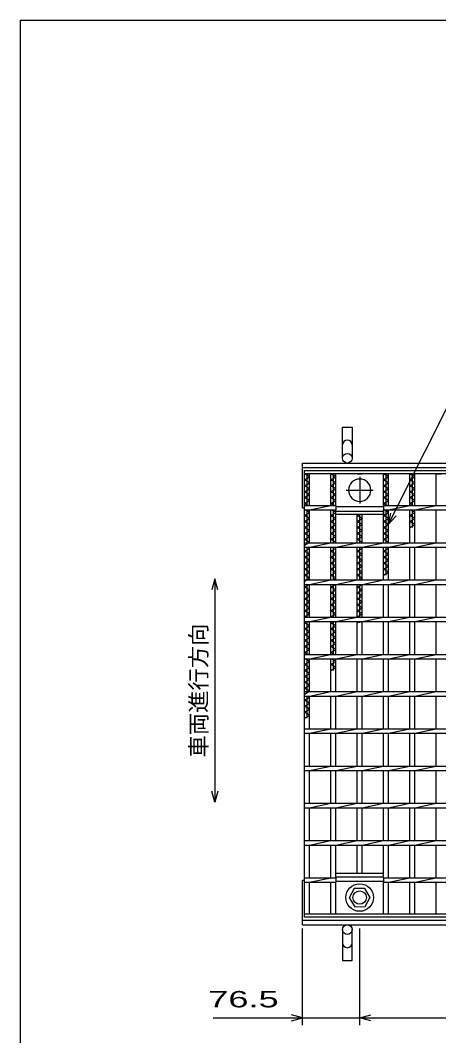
# Model space of a CAD drawing. Units: millimetres, scale not verified. Extents: x -1820 to 1731, y -1282 to 1054.
# Drawn here: x -1729 to -1168, y -310 to 1054 of the extents above; entities that cross this region are included whole.
import ezdxf
from ezdxf.enums import TextEntityAlignment as Align

# ---------------------------------------------------------------- set-up
doc = ezdxf.new("R2010")
doc.units = ezdxf.units.MM
doc.header["$LTSCALE"] = 10
doc.linetypes.add('CHAIN', pattern=[18.5, 12, -1.5, 3.5, -1.5])
for name, color, linetype, lineweight in [('0_2', 150, 'Continuous', 25), ('16', 3, 'Continuous', 25), ('19', 6, 'Continuous', 25), ('22', 4, 'Continuous', 25)]:
    doc.layers.add(name, color=color, linetype=linetype, lineweight=lineweight)
doc.styles.add('ベクトル', font='')
doc.styles.get('ベクトル').set_extended_font_data('ベクトル')

msp = doc.modelspace()

# ---------------------------------------------------------------- linework, layer by layer
at = {"layer": '0_2'}
for p, q in [((-1729, -1146.5), (-1729, 1053.5)), ((-1729, 1053.5), (1731, 1053.5))]:
    msp.add_line(p, q, dxfattribs=at)
at = {"layer": '16'}
for p, q in [((-1348, 449), (-353, 449)), ((-1348, 444.5), (-1348, 449)), ((-353, 444.5), (-1348, 444.5)), ((-1348, -146.5), (-1348, 444.5)), ((-1348, 444.5), (-1341, 444.5)), ((-1341, 440.5), (-1348, 444.5)), ((-1348, 436.5), (-1341, 440.5)), ((-1341, 432.5), (-1348, 436.5)), ((-1344.5, 402), (-1344.5, 444.5)), ((-1341, 402), (-1341, 444.5)), ((-1312.7, 402), (-1312.7, 444.5)), ((-1312.7, 444.5), (-1305.7, 444.5)), ((-1305.7, 440.5), (-1312.7, 444.5)), ((-1312.7, 436.5), (-1305.7, 440.5)), ((-1305.7, 432.5), (-1312.7, 436.5)), ((-1309.2, 402), (-1309.2, 444.5)), ((-1305.7, 402), (-1305.7, 444.5)), ((-1277.4, 444.5), (-1270.4, 444.5)), ((-1242.1, 402), (-1242.1, 444.5)), ((-1242.1, 444.5), (-1235.1, 444.5)), ((-1235.1, 440.5), (-1242.1, 444.5)), ((-1242.1, 436.5), (-1235.1, 440.5)), ((-1235.1, 432.5), (-1242.1, 436.5)), ((-1238.6, 402), (-1238.6, 444.5)), ((-1235.1, 402), (-1235.1, 444.5)), ((-1206.8, 402), (-1206.8, 444.5)), ((-1206.8, 444.5), (-1199.8, 444.5)), ((-1199.8, 440.5), (-1206.8, 444.5)), ((-1206.8, 436.5), (-1199.8, 440.5)), ((-1199.8, 432.5), (-1206.8, 436.5)), ((-1203.3, 402), (-1203.3, 444.5)), ((-1199.8, 402), (-1199.8, 444.5)), ((-1171.5, 402), (-1171.5, 444.5)), ((-1171.5, 444.5), (-1164.5, 444.5)), ((-1348, 428.5), (-1341, 432.5)), ((-1341, 424.5), (-1348, 428.5)), ((-1348, 420.5), (-1341, 424.5)), ((-1312.7, 428.5), (-1305.7, 432.5)), ((-1305.7, 424.5), (-1312.7, 428.5)), ((-1312.7, 420.5), (-1305.7, 424.5)), ((-1242.1, 428.5), (-1235.1, 432.5)), ((-1235.1, 424.5), (-1242.1, 428.5)), ((-1242.1, 420.5), (-1235.1, 424.5)), ((-1206.8, 428.5), (-1199.8, 432.5)), ((-1199.8, 424.5), (-1206.8, 428.5)), ((-1206.8, 420.5), (-1199.8, 424.5)), ((-1341, 416.5), (-1348, 420.5)), ((-1348, 412.5), (-1341, 416.5)), ((-1341, 408.5), (-1348, 412.5)), ((-1305.7, 416.5), (-1312.7, 420.5)), ((-1312.7, 412.5), (-1305.7, 416.5)), ((-1305.7, 408.5), (-1312.7, 412.5)), ((-1235.1, 416.5), (-1242.1, 420.5)), ((-1242.1, 412.5), (-1235.1, 416.5)), ((-1235.1, 408.5), (-1242.1, 412.5)), ((-1199.8, 416.5), (-1206.8, 420.5)), ((-1206.8, 412.5), (-1199.8, 416.5)), ((-1199.8, 408.5), (-1206.8, 412.5)), ((-1348, 404.5), (-1341, 408.5)), ((-1343.62, 402), (-1348, 404.5)), ((-1348, 402), (-1305.7, 402)), ((-1348, 396), (-1348, 402)), ((-1348, 396), (-1305.7, 396)), ((-1341, 392.5), (-1347.12, 396)), ((-1344.5, 352), (-1344.5, 396)), ((-1341, 396), (-1312.7, 402)), ((-1341, 352), (-1341, 396)), ((-1312.7, 404.5), (-1305.7, 408.5)), ((-1308.33, 402), (-1312.7, 404.5)), ((-1312.7, 352), (-1312.7, 396)), ((-1305.7, 392.5), (-1311.83, 396)), ((-1309.2, 352), (-1309.2, 396)), ((-1305.7, 402), (-1305.7, 396)), ((-1305.7, 400.5), (-1242.1, 400.5)), ((-1305.7, 352), (-1305.7, 396)), ((-1242.1, 404.5), (-1235.1, 408.5)), ((-1237.72, 402), (-1242.1, 404.5)), ((-1242.1, 402), (-458.5, 402)), ((-1242.1, 402), (-1242.1, 396)), ((-1242.1, 396), (-458.5, 396)), ((-1242.1, 352), (-1242.1, 396)), ((-1235.1, 392.5), (-1241.22, 396)), ((-1238.6, 352), (-1238.6, 396)), ((-1235.1, 396), (-1206.8, 402)), ((-1235.1, 352), (-1235.1, 396)), ((-1206.8, 404.5), (-1199.8, 408.5)), ((-1202.42, 402), (-1206.8, 404.5)), ((-1206.8, 352), (-1206.8, 396)), ((-1199.8, 392.5), (-1205.92, 396)), ((-1203.3, 372.5), (-1203.3, 396)), ((-1199.8, 396), (-1171.5, 402)), ((-1199.8, 352), (-1199.8, 396)), ((-1171.5, 352), (-1171.5, 396)), ((-1348, 388.5), (-1341, 392.5)), ((-1341, 384.5), (-1348, 388.5)), ((-1348, 380.5), (-1341, 384.5)), ((-1312.7, 388.5), (-1305.7, 392.5)), ((-1305.7, 384.5), (-1312.7, 388.5)), ((-1312.7, 380.5), (-1305.7, 384.5)), ((-1305.7, 394.5), (-1242.1, 394.5)), ((-1305.7, 390), (-1305.7, 394.5)), ((-1242.1, 390), (-1305.7, 390)), ((-1277.4, 352), (-1277.4, 390)), ((-1277.4, 388.5), (-1274.78, 390)), ((-1270.4, 384.5), (-1277.4, 388.5)), ((-1277.4, 380.5), (-1270.4, 384.5)), ((-1273.9, 352), (-1273.9, 390)), ((-1270.4, 352), (-1270.4, 390)), ((-1242.1, 394.5), (-1242.1, 390)), ((-1242.1, 388.5), (-1235.1, 392.5)), ((-1235.1, 384.5), (-1242.1, 388.5)), ((-1242.1, 380.5), (-1235.1, 384.5)), ((-1206.8, 388.5), (-1199.8, 392.5)), ((-1199.8, 384.5), (-1206.8, 388.5)), ((-1206.8, 380.5), (-1199.8, 384.5)), ((-1341, 376.5), (-1348, 380.5)), ((-1348, 372.5), (-1341, 376.5)), ((-1341, 368.5), (-1348, 372.5)), ((-1348, 364.5), (-1341, 368.5)), ((-1305.7, 376.5), (-1312.7, 380.5)), ((-1312.7, 372.5), (-1305.7, 376.5)), ((-1305.7, 368.5), (-1312.7, 372.5)), ((-1312.7, 364.5), (-1305.7, 368.5)), ((-1270.4, 376.5), (-1277.4, 380.5)), ((-1277.4, 372.5), (-1270.4, 376.5)), ((-1270.4, 368.5), (-1277.4, 372.5)), ((-1277.4, 364.5), (-1270.4, 368.5)), ((-1235.1, 376.5), (-1242.1, 380.5)), ((-1242.1, 372.5), (-1235.1, 376.5)), ((-1235.1, 368.5), (-1242.1, 372.5)), ((-1242.1, 364.5), (-1235.1, 368.5)), ((-1199.8, 376.5), (-1206.8, 380.5)), ((-1206.8, 372.5), (-1199.8, 376.5)), ((-1341, 360.5), (-1348, 364.5)), ((-1348, 356.5), (-1341, 360.5)), ((-1341, 352.5), (-1348, 356.5)), ((-1305.7, 360.5), (-1312.7, 364.5)), ((-1312.7, 356.5), (-1305.7, 360.5)), ((-1305.7, 352.5), (-1312.7, 356.5)), ((-1270.4, 360.5), (-1277.4, 364.5)), ((-1277.4, 356.5), (-1270.4, 360.5)), ((-1270.4, 352.5), (-1277.4, 356.5)), ((-1235.1, 360.5), (-1242.1, 364.5)), ((-1242.1, 356.5), (-1235.1, 360.5)), ((-1235.1, 352.5), (-1242.1, 356.5)), ((-1348, 348.5), (-1341, 352.5)), ((-1348, 352), (-353, 352)), ((-1348, 346), (-1348, 352)), ((-1348, 346), (-353, 346)), ((-1348, 340.5), (-1341, 344.5)), ((-1344.5, 302), (-1344.5, 346)), ((-1341, 344.5), (-1343.62, 346)), ((-1341, 346), (-1312.7, 352)), ((-1341, 302), (-1341, 346)), ((-1312.7, 302), (-1312.7, 346)), ((-1312.7, 340.5), (-1305.7, 344.5)), ((-1309.2, 302), (-1309.2, 346)), ((-1305.7, 344.5), (-1308.33, 346)), ((-1306.58, 352), (-1305.7, 352.5)), ((-1305.7, 346), (-1277.4, 352)), ((-1305.7, 302), (-1305.7, 346)), ((-1277.4, 302), (-1277.4, 346)), ((-1277.4, 340.5), (-1270.4, 344.5)), ((-1273.9, 302), (-1273.9, 346)), ((-1270.4, 344.5), (-1273.03, 346)), ((-1271.28, 352), (-1270.4, 352.5)), ((-1270.4, 346), (-1242.1, 352)), ((-1270.4, 302), (-1270.4, 346)), ((-1242.1, 302), (-1242.1, 346)), ((-1242.1, 340.5), (-1235.1, 344.5)), ((-1238.6, 308.5), (-1238.6, 346)), ((-1235.1, 344.5), (-1237.72, 346)), ((-1235.97, 352), (-1235.1, 352.5)), ((-1235.1, 346), (-1206.8, 352)), ((-1235.1, 302), (-1235.1, 346)), ((-1206.8, 302), (-1206.8, 346)), ((-1199.8, 346), (-1171.5, 352)), ((-1199.8, 302), (-1199.8, 346)), ((-1171.5, 302), (-1171.5, 346)), ((-1341, 336.5), (-1348, 340.5)), ((-1348, 332.5), (-1341, 336.5)), ((-1341, 328.5), (-1348, 332.5)), ((-1348, 324.5), (-1341, 328.5)), ((-1305.7, 336.5), (-1312.7, 340.5)), ((-1312.7, 332.5), (-1305.7, 336.5)), ((-1305.7, 328.5), (-1312.7, 332.5)), ((-1312.7, 324.5), (-1305.7, 328.5)), ((-1270.4, 336.5), (-1277.4, 340.5)), ((-1277.4, 332.5), (-1270.4, 336.5)), ((-1270.4, 328.5), (-1277.4, 332.5)), ((-1277.4, 324.5), (-1270.4, 328.5)), ((-1235.1, 336.5), (-1242.1, 340.5)), ((-1242.1, 332.5), (-1235.1, 336.5)), ((-1235.1, 328.5), (-1242.1, 332.5)), ((-1242.1, 324.5), (-1235.1, 328.5)), ((-1341, 320.5), (-1348, 324.5)), ((-1348, 316.5), (-1341, 320.5)), ((-1341, 312.5), (-1348, 316.5)), ((-1305.7, 320.5), (-1312.7, 324.5)), ((-1312.7, 316.5), (-1305.7, 320.5)), ((-1305.7, 312.5), (-1312.7, 316.5)), ((-1270.4, 320.5), (-1277.4, 324.5)), ((-1277.4, 316.5), (-1270.4, 320.5)), ((-1270.4, 312.5), (-1277.4, 316.5)), ((-1235.1, 320.5), (-1242.1, 324.5)), ((-1242.1, 316.5), (-1235.1, 320.5)), ((-1235.1, 312.5), (-1242.1, 316.5)), ((-1348, 308.5), (-1341, 312.5)), ((-1341, 304.5), (-1348, 308.5)), ((-1348, 300.5), (-1341, 304.5)), ((-1348, 302), (-353, 302)), ((-1348, 296), (-1348, 302)), ((-1341, 296), (-1312.7, 302)), ((-1312.7, 308.5), (-1305.7, 312.5)), ((-1305.7, 304.5), (-1312.7, 308.5)), ((-1310.08, 302), (-1305.7, 304.5)), ((-1305.7, 296), (-1277.4, 302)), ((-1277.4, 308.5), (-1270.4, 312.5)), ((-1270.4, 304.5), (-1277.4, 308.5)), ((-1274.78, 302), (-1270.4, 304.5)), ((-1270.4, 296), (-1242.1, 302)), ((-1242.1, 308.5), (-1235.1, 312.5)), ((-1235.1, 296), (-1206.8, 302)), ((-1199.8, 296), (-1171.5, 302)), ((-1348, 296), (-353, 296)), ((-1348, 292.5), (-1341.87, 296)), ((-1341, 288.5), (-1348, 292.5)), ((-1348, 284.5), (-1341, 288.5)), ((-1344.5, 252), (-1344.5, 296)), ((-1341, 252), (-1341, 296)), ((-1312.7, 252), (-1312.7, 296)), ((-1312.7, 292.5), (-1306.58, 296)), ((-1305.7, 288.5), (-1312.7, 292.5)), ((-1312.7, 284.5), (-1305.7, 288.5)), ((-1309.2, 252), (-1309.2, 296)), ((-1305.7, 252), (-1305.7, 296)), ((-1277.4, 252), (-1277.4, 296)), ((-1277.4, 292.5), (-1271.28, 296)), ((-1270.4, 288.5), (-1277.4, 292.5)), ((-1277.4, 284.5), (-1270.4, 288.5)), ((-1273.9, 252), (-1273.9, 296)), ((-1270.4, 252), (-1270.4, 296)), ((-1242.1, 252), (-1242.1, 296)), ((-1235.1, 252), (-1235.1, 296)), ((-1206.8, 252), (-1206.8, 296)), ((-1199.8, 252), (-1199.8, 296)), ((-1171.5, 252), (-1171.5, 296)), ((-1341, 280.5), (-1348, 284.5)), ((-1348, 276.5), (-1341, 280.5)), ((-1341, 272.5), (-1348, 276.5)), ((-1305.7, 280.5), (-1312.7, 284.5)), ((-1312.7, 276.5), (-1305.7, 280.5)), ((-1305.7, 272.5), (-1312.7, 276.5)), ((-1270.4, 280.5), (-1277.4, 284.5)), ((-1277.4, 276.5), (-1270.4, 280.5)), ((-1270.4, 272.5), (-1277.4, 276.5)), ((-1348, 268.5), (-1341, 272.5)), ((-1341, 264.5), (-1348, 268.5)), ((-1348, 260.5), (-1341, 264.5)), ((-1341, 256.5), (-1348, 260.5)), ((-1312.7, 268.5), (-1305.7, 272.5)), ((-1305.7, 264.5), (-1312.7, 268.5)), ((-1312.7, 260.5), (-1305.7, 264.5)), ((-1305.7, 256.5), (-1312.7, 260.5)), ((-1277.4, 268.5), (-1270.4, 272.5)), ((-1270.4, 264.5), (-1277.4, 268.5)), ((-1277.4, 260.5), (-1270.4, 264.5)), ((-1270.4, 256.5), (-1277.4, 260.5)), ((-1348, 252.5), (-1341, 256.5)), ((-1347.12, 252), (-1348, 252.5)), ((-1348, 252), (-353, 252)), ((-1348, 246), (-1348, 252)), ((-1348, 246), (-353, 246)), ((-1348, 244.5), (-1345.37, 246)), ((-1344.5, 202), (-1344.5, 246)), ((-1341, 246), (-1312.7, 252)), ((-1341, 202), (-1341, 246)), ((-1312.7, 252.5), (-1305.7, 256.5)), ((-1311.83, 252), (-1312.7, 252.5)), ((-1312.7, 202), (-1312.7, 246)), ((-1312.7, 244.5), (-1310.08, 246)), ((-1309.2, 202), (-1309.2, 246)), ((-1305.7, 246), (-1277.4, 252)), ((-1305.7, 202), (-1305.7, 246)), ((-1277.4, 252.5), (-1270.4, 256.5)), ((-1276.53, 252), (-1277.4, 252.5)), ((-1277.4, 202), (-1277.4, 246)), ((-1277.4, 244.5), (-1274.78, 246)), ((-1273.9, 244.5), (-1273.9, 246)), ((-1270.4, 246), (-1242.1, 252)), ((-1270.4, 202), (-1270.4, 246)), ((-1242.1, 202), (-1242.1, 246)), ((-1235.1, 246), (-1206.8, 252)), ((-1235.1, 202), (-1235.1, 246)), ((-1206.8, 202), (-1206.8, 246)), ((-1199.8, 246), (-1171.5, 252)), ((-1199.8, 202), (-1199.8, 246)), ((-1171.5, 202), (-1171.5, 246)), ((-1341, 240.5), (-1348, 244.5)), ((-1348, 236.5), (-1341, 240.5)), ((-1341, 232.5), (-1348, 236.5)), ((-1348, 228.5), (-1341, 232.5)), ((-1305.7, 240.5), (-1312.7, 244.5)), ((-1312.7, 236.5), (-1305.7, 240.5)), ((-1305.7, 232.5), (-1312.7, 236.5)), ((-1312.7, 228.5), (-1305.7, 232.5)), ((-1341, 224.5), (-1348, 228.5)), ((-1348, 220.5), (-1341, 224.5)), ((-1341, 216.5), (-1348, 220.5)), ((-1305.7, 224.5), (-1312.7, 228.5)), ((-1312.7, 220.5), (-1305.7, 224.5)), ((-1305.7, 216.5), (-1312.7, 220.5)), ((-1348, 212.5), (-1341, 216.5)), ((-1341, 208.5), (-1348, 212.5)), ((-1348, 204.5), (-1341, 208.5)), ((-1312.7, 212.5), (-1305.7, 216.5)), ((-1305.7, 208.5), (-1312.7, 212.5)), ((-1312.7, 204.5), (-1305.7, 208.5)), ((-1343.62, 202), (-1348, 204.5)), ((-1348, 202), (-353, 202)), ((-1348, 196), (-1348, 202)), ((-1348, 196), (-353, 196)), ((-1348, 188.5), (-1341, 192.5)), ((-1341, 192.5), (-1347.12, 196)), ((-1344.5, 152), (-1344.5, 196)), ((-1341, 196), (-1312.7, 202)), ((-1341, 152), (-1341, 196)), ((-1308.33, 202), (-1312.7, 204.5)), ((-1312.7, 152), (-1312.7, 196)), ((-1312.7, 188.5), (-1305.7, 192.5)), ((-1305.7, 192.5), (-1311.83, 196)), ((-1309.2, 180.5), (-1309.2, 196)), ((-1305.7, 196), (-1277.4, 202)), ((-1305.7, 152), (-1305.7, 196)), ((-1277.4, 152), (-1277.4, 196)), ((-1270.4, 196), (-1242.1, 202)), ((-1270.4, 152), (-1270.4, 196)), ((-1242.1, 152), (-1242.1, 196)), ((-1235.1, 196), (-1206.8, 202)), ((-1235.1, 152), (-1235.1, 196)), ((-1206.8, 152), (-1206.8, 196)), ((-1199.8, 196), (-1171.5, 202)), ((-1199.8, 152), (-1199.8, 196)), ((-1171.5, 152), (-1171.5, 196)), ((-1341, 184.5), (-1348, 188.5)), ((-1348, 180.5), (-1341, 184.5)), ((-1341, 176.5), (-1348, 180.5)), ((-1305.7, 184.5), (-1312.7, 188.5)), ((-1312.7, 180.5), (-1305.7, 184.5)), ((-1348, 172.5), (-1341, 176.5)), ((-1341, 168.5), (-1348, 172.5)), ((-1348, 164.5), (-1341, 168.5)), ((-1341, 160.5), (-1348, 164.5)), ((-1348, 156.5), (-1341, 160.5)), ((-1341, 152.5), (-1348, 156.5)), ((-1348, 148.5), (-1341, 152.5)), ((-1348, 152), (-353, 152)), ((-1348, 146), (-1348, 152)), ((-1341, 146), (-1312.7, 152)), ((-1305.7, 146), (-1277.4, 152)), ((-1270.4, 146), (-1242.1, 152)), ((-1235.1, 146), (-1206.8, 152)), ((-1199.8, 146), (-1171.5, 152)), ((-1348, 146), (-353, 146)), ((-1348, 140.5), (-1341, 144.5)), ((-1341, 136.5), (-1348, 140.5)), ((-1348, 132.5), (-1341, 136.5)), ((-1344.5, 116.5), (-1344.5, 146)), ((-1341, 144.5), (-1343.62, 146)), ((-1341, 102), (-1341, 146)), ((-1312.7, 102), (-1312.7, 146)), ((-1305.7, 102), (-1305.7, 146)), ((-1277.4, 102), (-1277.4, 146)), ((-1270.4, 102), (-1270.4, 146)), ((-1242.1, 102), (-1242.1, 146)), ((-1235.1, 102), (-1235.1, 146)), ((-1206.8, 102), (-1206.8, 146)), ((-1199.8, 102), (-1199.8, 146)), ((-1171.5, 102), (-1171.5, 146)), ((-1341, 128.5), (-1348, 132.5)), ((-1348, 124.5), (-1341, 128.5)), ((-1341, 120.5), (-1348, 124.5)), ((-1348, 116.5), (-1341, 120.5)), ((-1348, 102), (-353, 102)), ((-1348, 96), (-1348, 102)), ((-1348, 96), (-353, 96)), ((-1341, 96), (-1312.7, 102)), ((-1341, 52), (-1341, 96)), ((-1312.7, 52), (-1312.7, 96)), ((-1305.7, 96), (-1277.4, 102)), ((-1305.7, 52), (-1305.7, 96)), ((-1277.4, 52), (-1277.4, 96)), ((-1270.4, 96), (-1242.1, 102)), ((-1270.4, 52), (-1270.4, 96)), ((-1242.1, 52), (-1242.1, 96)), ((-1235.1, 96), (-1206.8, 102)), ((-1235.1, 52), (-1235.1, 96)), ((-1206.8, 52), (-1206.8, 96)), ((-1199.8, 96), (-1171.5, 102)), ((-1199.8, 52), (-1199.8, 96)), ((-1171.5, 52), (-1171.5, 96)), ((-1348, 52), (-353, 52)), ((-1348, 46), (-1348, 52)), ((-1348, 46), (-353, 46)), ((-1341, 46), (-1312.7, 52)), ((-1341, 2), (-1341, 46)), ((-1312.7, 2), (-1312.7, 46)), ((-1305.7, 46), (-1277.4, 52)), ((-1305.7, 2), (-1305.7, 46)), ((-1277.4, 2), (-1277.4, 46)), ((-1270.4, 46), (-1242.1, 52)), ((-1270.4, 2), (-1270.4, 46)), ((-1242.1, 2), (-1242.1, 46)), ((-1235.1, 46), (-1206.8, 52)), ((-1235.1, 2), (-1235.1, 46)), ((-1206.8, 2), (-1206.8, 46)), ((-1199.8, 46), (-1171.5, 52)), ((-1199.8, 2), (-1199.8, 46)), ((-1171.5, 2), (-1171.5, 46)), ((-1348, 2), (-353, 2)), ((-1348, -4), (-1348, 2)), ((-1341, -4), (-1312.7, 2)), ((-1305.7, -4), (-1277.4, 2)), ((-1270.4, -4), (-1242.1, 2)), ((-1235.1, -4), (-1206.8, 2)), ((-1199.8, -4), (-1171.5, 2)), ((-1348, -4), (-353, -4)), ((-1341, -48), (-1341, -4)), ((-1312.7, -48), (-1312.7, -4)), ((-1305.7, -48), (-1305.7, -4)), ((-1277.4, -48), (-1277.4, -4)), ((-1270.4, -48), (-1270.4, -4)), ((-1242.1, -48), (-1242.1, -4)), ((-1235.1, -48), (-1235.1, -4)), ((-1206.8, -48), (-1206.8, -4)), ((-1199.8, -48), (-1199.8, -4)), ((-1171.5, -48), (-1171.5, -4)), ((-1348, -48), (-353, -48)), ((-1348, -54), (-1348, -48)), ((-1348, -54), (-353, -54)), ((-1341, -54), (-1312.7, -48)), ((-1341, -98), (-1341, -54)), ((-1312.7, -98), (-1312.7, -54)), ((-1305.7, -54), (-1277.4, -48)), ((-1305.7, -98), (-1305.7, -54)), ((-1277.4, -92), (-1277.4, -54)), ((-1270.4, -54), (-1242.1, -48)), ((-1270.4, -92), (-1270.4, -54)), ((-1242.1, -98), (-1242.1, -54)), ((-1235.1, -54), (-1206.8, -48)), ((-1235.1, -98), (-1235.1, -54)), ((-1206.8, -98), (-1206.8, -54)), ((-1199.8, -54), (-1171.5, -48)), ((-1199.8, -98), (-1199.8, -54)), ((-1171.5, -98), (-1171.5, -54)), ((-1305.7, -92), (-1242.1, -92)), ((-1305.7, -96.5), (-1305.7, -92)), ((-1242.1, -96.5), (-1242.1, -92)), ((-1348, -98), (-1305.7, -98)), ((-1348, -104), (-1348, -98)), ((-1348, -104), (-1305.7, -104)), ((-1341, -104), (-1312.7, -98)), ((-1341, -146.5), (-1341, -104)), ((-1312.7, -146.5), (-1312.7, -104)), ((-1305.7, -96.5), (-1242.1, -96.5)), ((-1305.7, -98), (-1305.7, -104)), ((-1305.7, -102.5), (-1242.1, -102.5)), ((-1305.7, -146.5), (-1305.7, -104)), ((-1242.1, -98), (-458.5, -98)), ((-1242.1, -98), (-1242.1, -104)), ((-1242.1, -104), (-458.5, -104)), ((-1242.1, -146.5), (-1242.1, -104)), ((-1235.1, -104), (-1206.8, -98)), ((-1235.1, -146.5), (-1235.1, -104)), ((-1206.8, -146.5), (-1206.8, -104)), ((-1199.8, -104), (-1171.5, -98)), ((-1199.8, -146.5), (-1199.8, -104)), ((-1171.5, -146.5), (-1171.5, -104)), ((-1281.19, -112.55), (-1287.9, -124.84)), ((-1267.2, -112.21), (-1281.19, -112.55)), ((-1259.9, -124.5), (-1267.2, -112.21)), ((-1287.9, -124.84), (-1280.6, -136.79)), ((-1266.61, -136.45), (-1259.9, -124.16)), ((-1348, -146.5), (-353, -146.5)), ((-1348, -151), (-1348, -146.5)), ((-1348, -146.5), (-1341, -146.5)), ((-1312.7, -146.5), (-1305.7, -146.5)), ((-1280.6, -136.79), (-1266.61, -136.45)), ((-1277.4, -146.5), (-1270.4, -146.5)), ((-1242.1, -146.5), (-1235.1, -146.5)), ((-1206.8, -146.5), (-1199.8, -146.5)), ((-1171.5, -146.5), (-1164.5, -146.5)), ((-353, -151), (-1348, -151))]:
    msp.add_line(p, q, dxfattribs=at)
at = {"layer": '16', "linetype": 'CHAIN'}
for p, q in [((-1273.9, 440.5), (-1273.9, 404.5)), ((-1291.9, 422.5), (-1255.9, 422.5))]:
    msp.add_line(p, q, dxfattribs=at)
at = {"layer": '16'}
for radius in [18.5, 9]:
    msp.add_circle((-1273.9, -124.5), radius, dxfattribs=at)
for start, end in [(90, 270), (270, 90)]:
    msp.add_arc((-1273.9, 422.5), 15, start, end, dxfattribs=at)
at = {"layer": '19'}
for p, q in [((-1297, 465.5), (-1297, 507.12)), ((-1297, 507.12), (-1284, 507.12)), ((-1284, 507.12), (-1284, 465.5)), ((-1350.5, 459), (-350.5, 459)), ((-1350.5, 399), (-1350.5, 459)), ((-1350.5, 453), (-350.5, 453)), ((-1350.5, 399), (-1348, 399)), ((-1350.5, -161), (-1350.5, -101)), ((-1350.5, -101), (-1348, -101)), ((-1350.5, -155), (-350.5, -155)), ((-1350.5, -161), (-350.5, -161)), ((-1297, -167.5), (-1297, -209.12)), ((-1284, -209.12), (-1284, -167.5)), ((-1297, -209.12), (-1284, -209.12))]:
    msp.add_line(p, q, dxfattribs=at)
for centre in [(-1290.5, 465.5), (-1290.5, -167.5)]:
    msp.add_circle(centre, 6.5, dxfattribs=at)
for centre, start, end in [((-1290.5, 483.34), 0, 180), ((-1290.5, -185.34), 180, 0)]:
    msp.add_arc(centre, 6.5, start, end, dxfattribs=at)
at = {"layer": '22'}
for p, q in [((-1235.1, 377), (-1052.85, 741.5)), ((-1235.1, 377), (-1232.1, 391.6)), ((-1235.1, 377), (-1225.1, 388)), ((-1468, 303.5), (-1472, 288.5)), ((-1464, 288.5), (-1468, 303.5)), ((-1468, 303.5), (-1468, 3.5)), ((-1468, 3.5), (-1472, 18.5)), ((-1464, 18.5), (-1468, 3.5)), ((-1350.5, -296), (-1350.5, -166)), ((-1273.9, -296), (-1273.9, -166)), ((-1470.5, -286), (-1350.5, -286)), ((-1350.5, -286), (-1365.5, -282)), ((-1365.5, -290), (-1350.5, -286)), ((-1350.5, -286), (-1273.9, -286)), ((-1273.9, -286), (-1258.9, -282)), ((-1258.9, -290), (-1273.9, -286)), ((-1273.9, -286), (-426.7, -286))]:
    msp.add_line(p, q, dxfattribs=at)

# ---------------------------------------------------------------- texts
at = {"layer": '22', "color": 2, "style": 'ベクトル'}
msp.add_text('車両進行方向', height=21.99, rotation=90, dxfattribs=at).set_placement((-1490, 63.5), align=Align.MIDDLE_LEFT)
at = {"layer": '22', "color": 2, "style": 'ベクトル', "width": 1.65}
msp.add_text(' 76.5 ', height=21.99, dxfattribs=at).set_placement((-1490.5, -261), align=Align.MIDDLE_LEFT)

doc.saveas('drawing.dxf')
